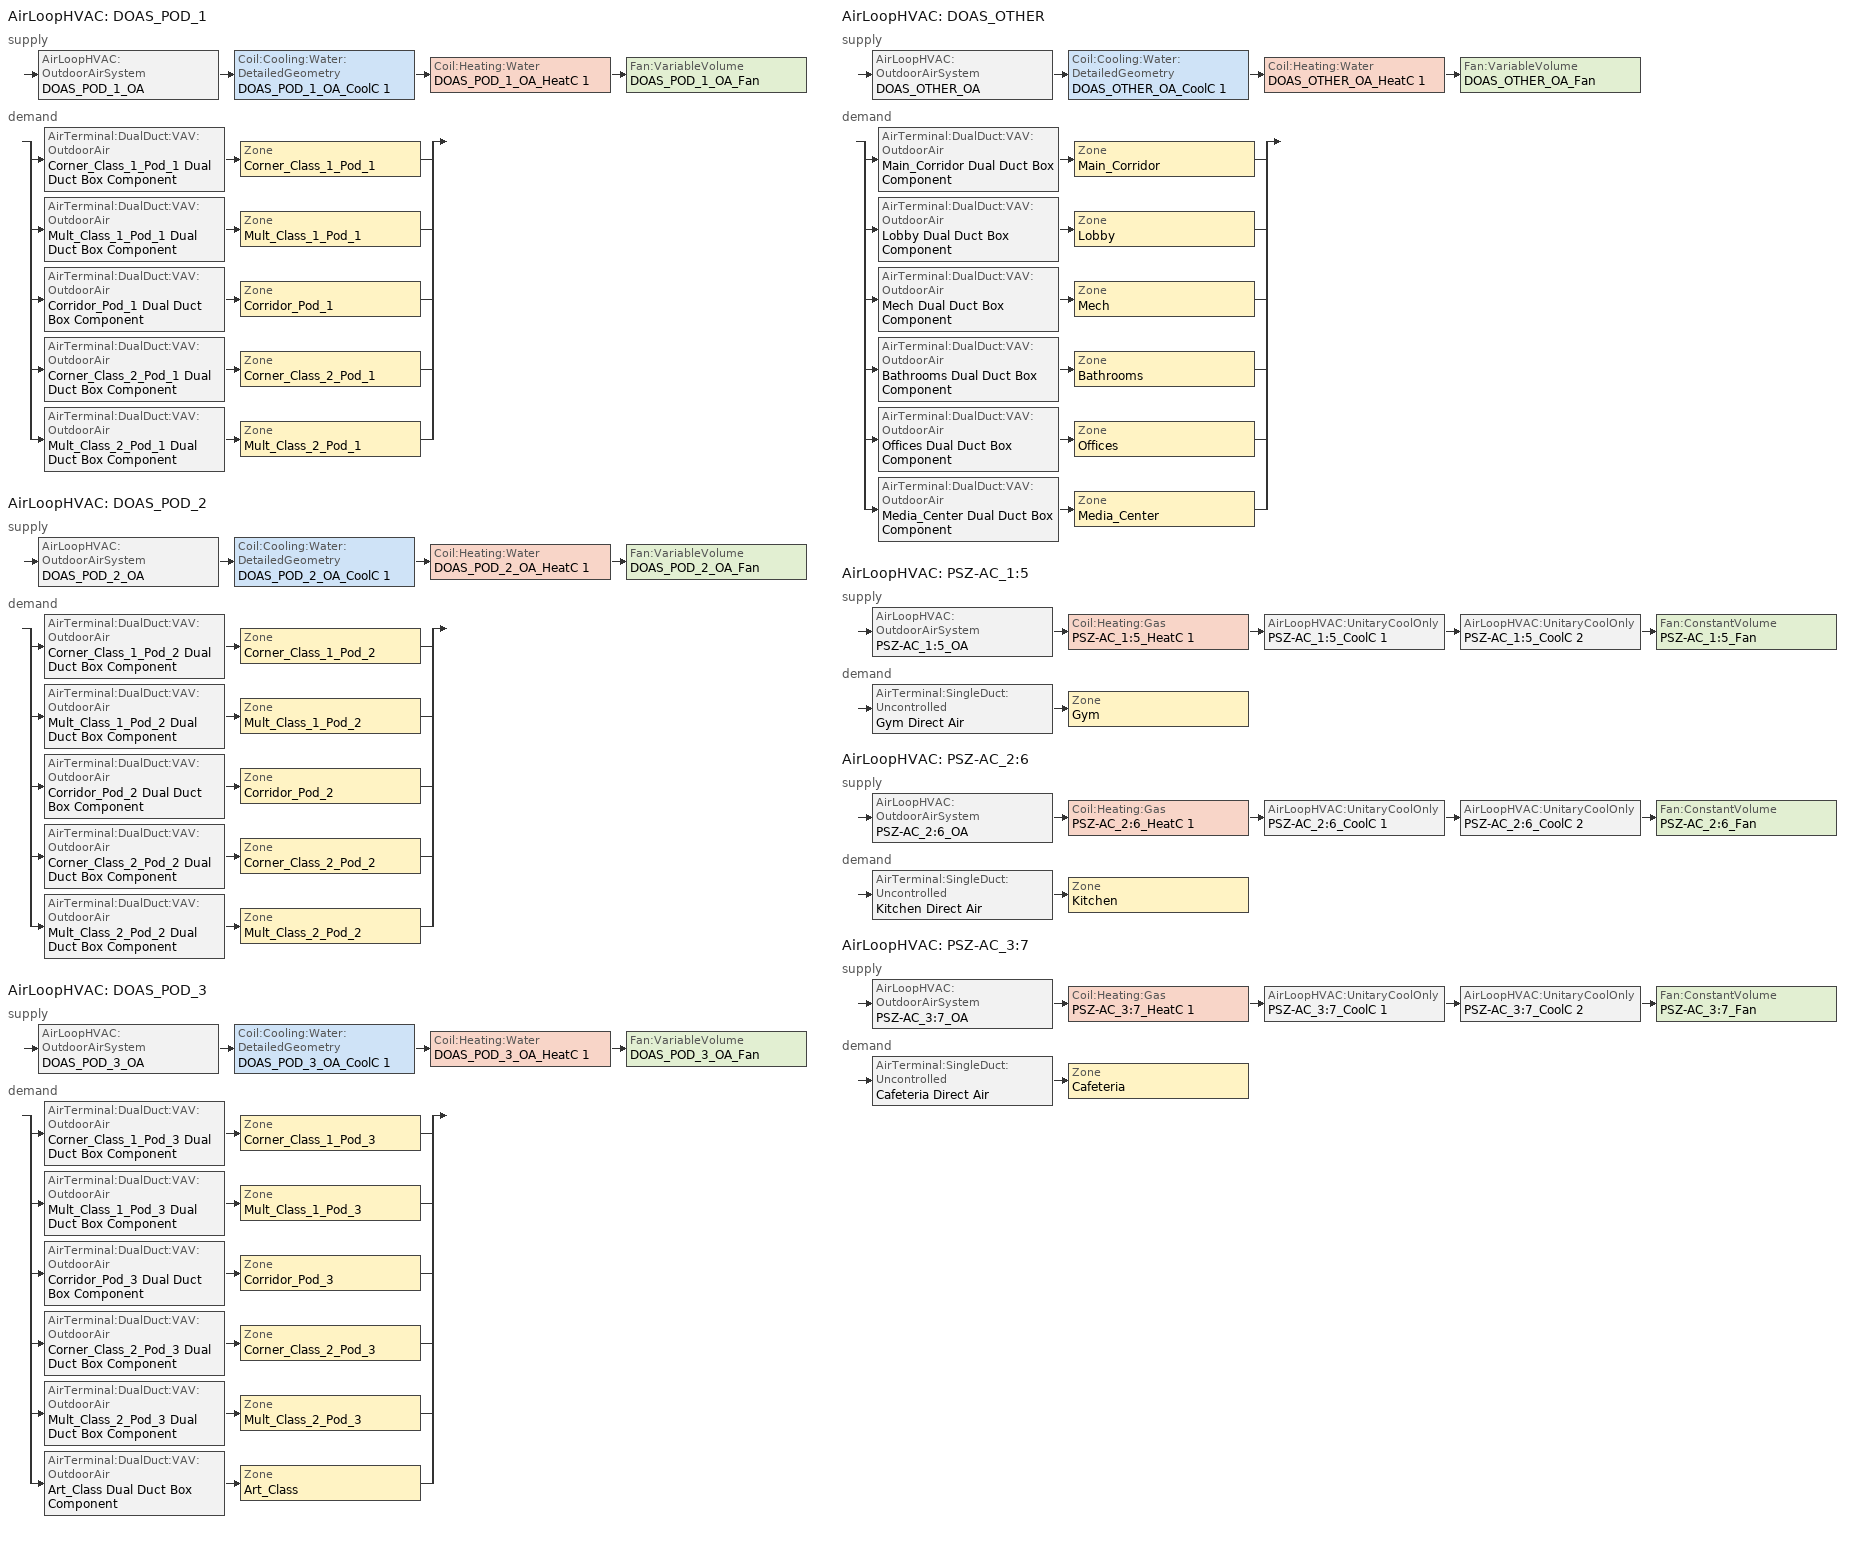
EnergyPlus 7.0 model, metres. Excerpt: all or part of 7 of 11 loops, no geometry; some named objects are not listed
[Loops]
AirLoopHVAC 'DOAS_POD_1'
 supply: AirLoopHVAC:OutdoorAirSystem 'DOAS_POD_1_OA' > Coil:Cooling:Water:DetailedGeometry 'DOAS_POD_1_OA_CoolC 1' > Coil:Heating:Water 'DOAS_POD_1_OA_HeatC 1' > Fan:VariableVolume 'DOAS_POD_1_OA_Fan'
 demand: split
  | AirTerminal:DualDuct:VAV:OutdoorAir 'Corner_Class_1_Pod_1 Dual Duct Box Component' > Zone 'Corner_Class_1_Pod_1'
  | AirTerminal:DualDuct:VAV:OutdoorAir 'Mult_Class_1_Pod_1 Dual Duct Box Component' > Zone 'Mult_Class_1_Pod_1'
  | AirTerminal:DualDuct:VAV:OutdoorAir 'Corridor_Pod_1 Dual Duct Box Component' > Zone 'Corridor_Pod_1'
  | AirTerminal:DualDuct:VAV:OutdoorAir 'Corner_Class_2_Pod_1 Dual Duct Box Component' > Zone 'Corner_Class_2_Pod_1'
  | AirTerminal:DualDuct:VAV:OutdoorAir 'Mult_Class_2_Pod_1 Dual Duct Box Component' > Zone 'Mult_Class_2_Pod_1'
AirLoopHVAC 'DOAS_POD_2'
 supply: AirLoopHVAC:OutdoorAirSystem 'DOAS_POD_2_OA' > Coil:Cooling:Water:DetailedGeometry 'DOAS_POD_2_OA_CoolC 1' > Coil:Heating:Water 'DOAS_POD_2_OA_HeatC 1' > Fan:VariableVolume 'DOAS_POD_2_OA_Fan'
 demand: split
  | AirTerminal:DualDuct:VAV:OutdoorAir 'Corner_Class_1_Pod_2 Dual Duct Box Component' > Zone 'Corner_Class_1_Pod_2'
  | AirTerminal:DualDuct:VAV:OutdoorAir 'Mult_Class_1_Pod_2 Dual Duct Box Component' > Zone 'Mult_Class_1_Pod_2'
  | AirTerminal:DualDuct:VAV:OutdoorAir 'Corridor_Pod_2 Dual Duct Box Component' > Zone 'Corridor_Pod_2'
  | AirTerminal:DualDuct:VAV:OutdoorAir 'Corner_Class_2_Pod_2 Dual Duct Box Component' > Zone 'Corner_Class_2_Pod_2'
  | AirTerminal:DualDuct:VAV:OutdoorAir 'Mult_Class_2_Pod_2 Dual Duct Box Component' > Zone 'Mult_Class_2_Pod_2'
AirLoopHVAC 'DOAS_POD_3'
 supply: AirLoopHVAC:OutdoorAirSystem 'DOAS_POD_3_OA' > Coil:Cooling:Water:DetailedGeometry 'DOAS_POD_3_OA_CoolC 1' > Coil:Heating:Water 'DOAS_POD_3_OA_HeatC 1' > Fan:VariableVolume 'DOAS_POD_3_OA_Fan'
 demand: split
  | AirTerminal:DualDuct:VAV:OutdoorAir 'Corner_Class_1_Pod_3 Dual Duct Box Component' > Zone 'Corner_Class_1_Pod_3'
  | AirTerminal:DualDuct:VAV:OutdoorAir 'Mult_Class_1_Pod_3 Dual Duct Box Component' > Zone 'Mult_Class_1_Pod_3'
  | AirTerminal:DualDuct:VAV:OutdoorAir 'Corridor_Pod_3 Dual Duct Box Component' > Zone 'Corridor_Pod_3'
  | AirTerminal:DualDuct:VAV:OutdoorAir 'Corner_Class_2_Pod_3 Dual Duct Box Component' > Zone 'Corner_Class_2_Pod_3'
  | AirTerminal:DualDuct:VAV:OutdoorAir 'Mult_Class_2_Pod_3 Dual Duct Box Component' > Zone 'Mult_Class_2_Pod_3'
  | AirTerminal:DualDuct:VAV:OutdoorAir 'Art_Class Dual Duct Box Component' > Zone 'Art_Class'
AirLoopHVAC 'DOAS_OTHER'
 supply: AirLoopHVAC:OutdoorAirSystem 'DOAS_OTHER_OA' > Coil:Cooling:Water:DetailedGeometry 'DOAS_OTHER_OA_CoolC 1' > Coil:Heating:Water 'DOAS_OTHER_OA_HeatC 1' > Fan:VariableVolume 'DOAS_OTHER_OA_Fan'
 demand: split
  | AirTerminal:DualDuct:VAV:OutdoorAir 'Main_Corridor Dual Duct Box Component' > Zone 'Main_Corridor'
  | AirTerminal:DualDuct:VAV:OutdoorAir 'Lobby Dual Duct Box Component' > Zone 'Lobby'
  | AirTerminal:DualDuct:VAV:OutdoorAir 'Mech Dual Duct Box Component' > Zone 'Mech'
  | AirTerminal:DualDuct:VAV:OutdoorAir 'Bathrooms Dual Duct Box Component' > Zone 'Bathrooms'
  | AirTerminal:DualDuct:VAV:OutdoorAir 'Offices Dual Duct Box Component' > Zone 'Offices'
  | AirTerminal:DualDuct:VAV:OutdoorAir 'Media_Center Dual Duct Box Component' > Zone 'Media_Center'
AirLoopHVAC 'PSZ-AC_1:5'
 supply: AirLoopHVAC:OutdoorAirSystem 'PSZ-AC_1:5_OA' > Coil:Heating:Gas 'PSZ-AC_1:5_HeatC 1' > AirLoopHVAC:UnitaryCoolOnly 'PSZ-AC_1:5_CoolC 1' > AirLoopHVAC:UnitaryCoolOnly 'PSZ-AC_1:5_CoolC 2' > Fan:ConstantVolume 'PSZ-AC_1:5_Fan'
 demand: AirTerminal:SingleDuct:Uncontrolled 'Gym Direct Air' > Zone 'Gym'
AirLoopHVAC 'PSZ-AC_2:6'
 supply: AirLoopHVAC:OutdoorAirSystem 'PSZ-AC_2:6_OA' > Coil:Heating:Gas 'PSZ-AC_2:6_HeatC 1' > AirLoopHVAC:UnitaryCoolOnly 'PSZ-AC_2:6_CoolC 1' > AirLoopHVAC:UnitaryCoolOnly 'PSZ-AC_2:6_CoolC 2' > Fan:ConstantVolume 'PSZ-AC_2:6_Fan'
 demand: AirTerminal:SingleDuct:Uncontrolled 'Kitchen Direct Air' > Zone 'Kitchen'
AirLoopHVAC 'PSZ-AC_3:7'
 supply: AirLoopHVAC:OutdoorAirSystem 'PSZ-AC_3:7_OA' > Coil:Heating:Gas 'PSZ-AC_3:7_HeatC 1' > AirLoopHVAC:UnitaryCoolOnly 'PSZ-AC_3:7_CoolC 1' > AirLoopHVAC:UnitaryCoolOnly 'PSZ-AC_3:7_CoolC 2' > Fan:ConstantVolume 'PSZ-AC_3:7_Fan'
 demand: AirTerminal:SingleDuct:Uncontrolled 'Cafeteria Direct Air' > Zone 'Cafeteria'
[Sizing:Zone] Zone Cooling Design Supply Air Temperature {C}=14; Zone Heating Design Supply Air Temperature {C}=40; Zone Cooling Design Supply Air Humidity Ratio {kg-H20/kg-air}=0.0085; Zone Heating Design Supply Air Humidity Ratio {kg-H20/kg-air}=0.008; Cooling Design Air Flow Method {Flow/Zone | DesignDay | DesignDayWithLimit}=DesignDay; Cooling Minimum Air Flow Fraction=0; Heating Design Air Flow Method {Flow/Zone | DesignDay}=DesignDay; Heating Design Air Flow Rate=0; Design Zone Air Distribution Effectiveness in Cooling Mode=1; Design Zone Air Distribution Effectiveness in Heating Mode=1
Name | Design Specification Outdoor Air Object
Corner_Class_1_Pod_1 | Corner_Class_1_Pod_1 OA Design Spec
Mult_Class_1_Pod_1 | Mult_Class_1_Pod_1 OA Design Spec
Corridor_Pod_1 | Corridor_Pod_1 OA Design Spec
Corner_Class_2_Pod_1 | Corner_Class_2_Pod_1 OA Design Spec
Mult_Class_2_Pod_1 | Mult_Class_2_Pod_1 OA Design Spec
Corner_Class_1_Pod_2 | Corner_Class_1_Pod_2 OA Design Spec
Mult_Class_1_Pod_2 | Mult_Class_1_Pod_2 OA Design Spec
Corridor_Pod_2 | Corridor_Pod_2 OA Design Spec
Corner_Class_2_Pod_2 | Corner_Class_2_Pod_2 OA Design Spec
Mult_Class_2_Pod_2 | Mult_Class_2_Pod_2 OA Design Spec
Corner_Class_1_Pod_3 | Corner_Class_1_Pod_3 OA Design Spec
Mult_Class_1_Pod_3 | Mult_Class_1_Pod_3 OA Design Spec
Corridor_Pod_3 | Corridor_Pod_3 OA Design Spec
Corner_Class_2_Pod_3 | Corner_Class_2_Pod_3 OA Design Spec
Mult_Class_2_Pod_3 | Mult_Class_2_Pod_3 OA Design Spec
Art_Class | Art_Class OA Design Spec
Main_Corridor | Main_Corridor OA Design Spec
Lobby | Lobby OA Design Spec
Mech | Mech OA Design Spec
Bathrooms | Bathrooms OA Design Spec
Offices | Offices OA Design Spec
Media_Center | Media_Center OA Design Spec
Kitchen | Kitchen OA Design Spec
Cafeteria | Cafeteria OA Design Spec
[DesignSpecification:OutdoorAir] Outdoor Air Flow Air Changes per Hour {1/hr}=0
Name | Outdoor Air Method | Outdoor Air Flow Per Person {m3/s-person} | Outdoor Air Flow Per Zone Floor Area {m3/s-m2} | Outdoor Air Flow Per Zone {m3/s} | Outdoor Air Flow per Person {m3/s-person} | Outdoor Air Flow per Zone Floor Area {m3/s-m2} | Outdoor Air Flow per Zone {m3/s} | Outdoor Air Flow Rate Fraction Schedule
Corner_Class_1_Pod_1 OA Design Spec; Mult_Class_1_Pod_1 OA Design Spec; Corner_Class_2_Pod_1 OA Design Spec; Mult_Class_2_Pod_1 OA Design Spec; Corner_Class_1_Pod_2 OA Design Spec; Mult_Class_1_Pod_2 OA Design Spec; Corner_Class_2_Pod_2 OA Design Spec; Mult_Class_2_Pod_2 OA Design Spec; Corner_Class_1_Pod_3 OA Design Spec; Mult_Class_1_Pod_3 OA Design Spec; Corner_Class_2_Pod_3 OA Design Spec; Mult_Class_2_Pod_3 OA Design Spec; Media_Center OA Design Spec | Sum | 0.004719 | 0.00061 | 0
Corner_Class_1_Pod_1 Dual Duct Box OA Design Spec; Mult_Class_1_Pod_1 Dual Duct Box OA Design Spec; Corner_Class_2_Pod_1 Dual Duct Box OA Design Spec; Mult_Class_2_Pod_1 Dual Duct Box OA Design Spec; Corner_Class_1_Pod_2 Dual Duct Box OA Design Spec; Mult_Class_1_Pod_2 Dual Duct Box OA Design Spec; Corner_Class_2_Pod_2 Dual Duct Box OA Design Spec; Mult_Class_2_Pod_2 Dual Duct Box OA Design Spec; Corner_Class_1_Pod_3 Dual Duct Box OA Design Spec; Mult_Class_1_Pod_3 Dual Duct Box OA Design Spec; Corner_Class_2_Pod_3 Dual Duct Box OA Design Spec; Mult_Class_2_Pod_3 Dual Duct Box OA Design Spec; Media_Center Dual Duct Box OA Design Spec | Sum |  |  |  | 0.004719 | 0.00061 | 0 | MinOA_Sched
Corridor_Pod_1 OA Design Spec; Corridor_Pod_2 OA Design Spec; Corridor_Pod_3 OA Design Spec | Flow/Zone | 0 | 0 | 0.05856
Corridor_Pod_1 Dual Duct Box OA Design Spec; Corridor_Pod_2 Dual Duct Box OA Design Spec; Corridor_Pod_3 Dual Duct Box OA Design Spec | Flow/Zone |  |  |  | 0 | 0 | 0.05856 | MinOA_Sched
Art_Class OA Design Spec | Sum | 0.004719 | 0.000914 | 0
Art_Class Dual Duct Box OA Design Spec | Sum |  |  |  | 0.004719 | 0.000914 | 0 | MinOA_Sched
Main_Corridor OA Design Spec | Flow/Zone | 0 | 0 | 0.16653
Main_Corridor Dual Duct Box OA Design Spec | Flow/Zone |  |  |  | 0 | 0 | 0.16653 | MinOA_Sched
Lobby OA Design Spec | Flow/Zone | 0 | 0 | 0.052155
Lobby Dual Duct Box OA Design Spec | Flow/Zone |  |  |  | 0 | 0 | 0.052155 | MinOA_Sched
Mech OA Design Spec | Flow/Zone | 0 | 0 | 0.07686
Mech Dual Duct Box OA Design Spec | Flow/Zone |  |  |  | 0 | 0 | 0.07686 | MinOA_Sched
Bathrooms OA Design Spec | Flow/Zone | 0 | 0 | 0.38608
Bathrooms Dual Duct Box OA Design Spec | Flow/Zone |  |  |  | 0 | 0 | 0.38608 | MinOA_Sched
Offices OA Design Spec | Sum | 0.00236 | 0.000305 | 0
Offices Dual Duct Box OA Design Spec | Sum |  |  |  | 0.00236 | 0.000305 | 0 | MinOA_Sched
Kitchen OA Design Spec | Flow/Zone | 0 | 0 | 1.1
Cafeteria OA Design Spec | Flow/Zone | 0 | 0 | 1.40301
[ZoneControl:Thermostat] Control Type Schedule=Dual Zone Control Type Sched
Name | Zone | Control 1
Corner_Class_1_Pod_1 Thermostat | Corner_Class_1_Pod_1 | Corner_Class_1_Pod_1 DualSPSched
Mult_Class_1_Pod_1 Thermostat | Mult_Class_1_Pod_1 | Mult_Class_1_Pod_1 DualSPSched
Corridor_Pod_1 Thermostat | Corridor_Pod_1 | Corridor_Pod_1 DualSPSched
Corner_Class_2_Pod_1 Thermostat | Corner_Class_2_Pod_1 | Corner_Class_2_Pod_1 DualSPSched
Mult_Class_2_Pod_1 Thermostat | Mult_Class_2_Pod_1 | Mult_Class_2_Pod_1 DualSPSched
Corner_Class_1_Pod_2 Thermostat | Corner_Class_1_Pod_2 | Corner_Class_1_Pod_2 DualSPSched
Mult_Class_1_Pod_2 Thermostat | Mult_Class_1_Pod_2 | Mult_Class_1_Pod_2 DualSPSched
Corridor_Pod_2 Thermostat | Corridor_Pod_2 | Corridor_Pod_2 DualSPSched
Corner_Class_2_Pod_2 Thermostat | Corner_Class_2_Pod_2 | Corner_Class_2_Pod_2 DualSPSched
Mult_Class_2_Pod_2 Thermostat | Mult_Class_2_Pod_2 | Mult_Class_2_Pod_2 DualSPSched
Corner_Class_1_Pod_3 Thermostat | Corner_Class_1_Pod_3 | Corner_Class_1_Pod_3 DualSPSched
Mult_Class_1_Pod_3 Thermostat | Mult_Class_1_Pod_3 | Mult_Class_1_Pod_3 DualSPSched
Corridor_Pod_3 Thermostat | Corridor_Pod_3 | Corridor_Pod_3 DualSPSched
Corner_Class_2_Pod_3 Thermostat | Corner_Class_2_Pod_3 | Corner_Class_2_Pod_3 DualSPSched
Mult_Class_2_Pod_3 Thermostat | Mult_Class_2_Pod_3 | Mult_Class_2_Pod_3 DualSPSched
Art_Class Thermostat | Art_Class | Art_Class DualSPSched
Main_Corridor Thermostat | Main_Corridor | Main_Corridor DualSPSched
Lobby Thermostat | Lobby | Lobby DualSPSched
Mech Thermostat | Mech | Mech DualSPSched
Bathrooms Thermostat | Bathrooms | Bathrooms DualSPSched
Offices Thermostat | Offices | Offices DualSPSched
Media_Center Thermostat | Media_Center | Media_Center DualSPSched
Kitchen Thermostat | Kitchen | Kitchen DualSPSched
Cafeteria Thermostat | Cafeteria | Cafeteria DualSPSched
[ThermostatSetpoint:DualSetpoint] Heating Setpoint Temperature Schedule=HtgSetP_Sch; Cooling Setpoint Temperature Schedule=ClgSetP_Sch
Corner_Class_1_Pod_1 DualSPSched; Mult_Class_1_Pod_1 DualSPSched; Corridor_Pod_1 DualSPSched; Corner_Class_2_Pod_1 DualSPSched; Mult_Class_2_Pod_1 DualSPSched; Corner_Class_1_Pod_2 DualSPSched; Mult_Class_1_Pod_2 DualSPSched; Corridor_Pod_2 DualSPSched; Corner_Class_2_Pod_2 DualSPSched; Mult_Class_2_Pod_2 DualSPSched; Corner_Class_1_Pod_3 DualSPSched; Mult_Class_1_Pod_3 DualSPSched; Corridor_Pod_3 DualSPSched; Corner_Class_2_Pod_3 DualSPSched; Mult_Class_2_Pod_3 DualSPSched; Art_Class DualSPSched; Main_Corridor DualSPSched; Lobby DualSPSched; Mech DualSPSched; Bathrooms DualSPSched; Offices DualSPSched; Media_Center DualSPSched; Kitchen DualSPSched; Cafeteria DualSPSched
[Zone equipment]
Corner_Class_1_Pod_1: Corner_Class_1_Pod_1 Dual Duct Box Component, Corner_Class_1_Pod_1 Heat Pump
Mult_Class_1_Pod_1: Mult_Class_1_Pod_1 Dual Duct Box Component, Mult_Class_1_Pod_1 Heat Pump
Corridor_Pod_1: Corridor_Pod_1 Dual Duct Box Component, Corridor_Pod_1 Heat Pump
Corner_Class_2_Pod_1: Corner_Class_2_Pod_1 Dual Duct Box Component, Corner_Class_2_Pod_1 Heat Pump
Mult_Class_2_Pod_1: Mult_Class_2_Pod_1 Dual Duct Box Component, Mult_Class_2_Pod_1 Heat Pump
Corner_Class_1_Pod_2: Corner_Class_1_Pod_2 Dual Duct Box Component, Corner_Class_1_Pod_2 Heat Pump
Mult_Class_1_Pod_2: Mult_Class_1_Pod_2 Dual Duct Box Component, Mult_Class_1_Pod_2 Heat Pump
Corridor_Pod_2: Corridor_Pod_2 Dual Duct Box Component, Corridor_Pod_2 Heat Pump
Corner_Class_2_Pod_2: Corner_Class_2_Pod_2 Dual Duct Box Component, Corner_Class_2_Pod_2 Heat Pump
Mult_Class_2_Pod_2: Mult_Class_2_Pod_2 Dual Duct Box Component, Mult_Class_2_Pod_2 Heat Pump
Corner_Class_1_Pod_3: Corner_Class_1_Pod_3 Dual Duct Box Component, Corner_Class_1_Pod_3 Heat Pump
Mult_Class_1_Pod_3: Mult_Class_1_Pod_3 Dual Duct Box Component, Mult_Class_1_Pod_3 Heat Pump
Corridor_Pod_3: Corridor_Pod_3 Dual Duct Box Component, Corridor_Pod_3 Heat Pump
Corner_Class_2_Pod_3: Corner_Class_2_Pod_3 Dual Duct Box Component, Corner_Class_2_Pod_3 Heat Pump
Mult_Class_2_Pod_3: Mult_Class_2_Pod_3 Dual Duct Box Component, Mult_Class_2_Pod_3 Heat Pump
Art_Class: Art_Class Dual Duct Box Component, Art_Class Heat Pump
Main_Corridor: Main_Corridor Dual Duct Box Component, Main_Corridor Heat Pump
Lobby: Lobby Dual Duct Box Component, Lobby Heat Pump
Mech: Mech Dual Duct Box Component, Mech Heat Pump
Bathrooms: Bathrooms Dual Duct Box Component, Bathrooms Heat Pump, Bathrooms Exhaust Fan 1
Offices: Offices Dual Duct Box Component, Offices Heat Pump
Media_Center: Media_Center Dual Duct Box Component, Media_Center Heat Pump
Gym: Gym Direct Air
Kitchen: Kitchen Direct Air, Kitchen Exhaust Fan 1
Cafeteria: Cafeteria Direct Air
[AirTerminal:DualDuct:VAV:OutdoorAir] Availability Schedule=ALWAYS_ON; Maximum Damper Air Flow Rate {m3/s}=AUTOSIZE
Name | Design Specification Outdoor Air Object | Per Person Ventilation Rate Mode
Corner_Class_1_Pod_1 Dual Duct Box Component | Corner_Class_1_Pod_1 Dual Duct Box OA Design Spec | CurrentOccupancy
Mult_Class_1_Pod_1 Dual Duct Box Component | Mult_Class_1_Pod_1 Dual Duct Box OA Design Spec | CurrentOccupancy
Corridor_Pod_1 Dual Duct Box Component | Corridor_Pod_1 Dual Duct Box OA Design Spec | DesignOccupancy
Corner_Class_2_Pod_1 Dual Duct Box Component | Corner_Class_2_Pod_1 Dual Duct Box OA Design Spec | CurrentOccupancy
Mult_Class_2_Pod_1 Dual Duct Box Component | Mult_Class_2_Pod_1 Dual Duct Box OA Design Spec | CurrentOccupancy
Corner_Class_1_Pod_2 Dual Duct Box Component | Corner_Class_1_Pod_2 Dual Duct Box OA Design Spec | CurrentOccupancy
Mult_Class_1_Pod_2 Dual Duct Box Component | Mult_Class_1_Pod_2 Dual Duct Box OA Design Spec | CurrentOccupancy
Corridor_Pod_2 Dual Duct Box Component | Corridor_Pod_2 Dual Duct Box OA Design Spec | DesignOccupancy
Corner_Class_2_Pod_2 Dual Duct Box Component | Corner_Class_2_Pod_2 Dual Duct Box OA Design Spec | CurrentOccupancy
Mult_Class_2_Pod_2 Dual Duct Box Component | Mult_Class_2_Pod_2 Dual Duct Box OA Design Spec | CurrentOccupancy
Corner_Class_1_Pod_3 Dual Duct Box Component | Corner_Class_1_Pod_3 Dual Duct Box OA Design Spec | CurrentOccupancy
Mult_Class_1_Pod_3 Dual Duct Box Component | Mult_Class_1_Pod_3 Dual Duct Box OA Design Spec | CurrentOccupancy
Corridor_Pod_3 Dual Duct Box Component | Corridor_Pod_3 Dual Duct Box OA Design Spec | DesignOccupancy
Corner_Class_2_Pod_3 Dual Duct Box Component | Corner_Class_2_Pod_3 Dual Duct Box OA Design Spec | CurrentOccupancy
Mult_Class_2_Pod_3 Dual Duct Box Component | Mult_Class_2_Pod_3 Dual Duct Box OA Design Spec | CurrentOccupancy
Art_Class Dual Duct Box Component | Art_Class Dual Duct Box OA Design Spec | CurrentOccupancy
Main_Corridor Dual Duct Box Component | Main_Corridor Dual Duct Box OA Design Spec | DesignOccupancy
Lobby Dual Duct Box Component | Lobby Dual Duct Box OA Design Spec | DesignOccupancy
Mech Dual Duct Box Component | Mech Dual Duct Box OA Design Spec | DesignOccupancy
Bathrooms Dual Duct Box Component | Bathrooms Dual Duct Box OA Design Spec | DesignOccupancy
Offices Dual Duct Box Component | Offices Dual Duct Box OA Design Spec | CurrentOccupancy
Media_Center Dual Duct Box Component | Media_Center Dual Duct Box OA Design Spec | CurrentOccupancy
[Fan:ZoneExhaust] Availability Schedule=MinOA_Sched; Fan Efficiency=0.45; Pressure Rise {Pa}=125
Name | Maximum Flow Rate {m3/s} [*******]
Bathrooms Exhaust Fan 1 | 0.3861
Kitchen Exhaust Fan 1 | 1.1
[AirTerminal:SingleDuct:Uncontrolled] Availability Schedule=ALWAYS_ON; Maximum Air Flow Rate {m3/s}=AUTOSIZE
Gym Direct Air; Kitchen Direct Air; Cafeteria Direct Air
[SetpointManager:SingleZone:Reheat] Control Variable=Temperature; Minimum Supply Air Temperature C=10; Maximum Supply Air Temperature C=50
Name | Control Zone | Setpoint Node or NodeList
SupAirTemp MngrGym | Gym | PSZ-AC_1:5 Supply Equipment Outlet Node
SupAirTemp MngrKitchen | Kitchen | PSZ-AC_2:6 Supply Equipment Outlet Node
SupAirTemp MngrCafeteria | Cafeteria | PSZ-AC_3:7 Supply Equipment Outlet Node
[Refrigeration:Case] Availablility Schedule=ALWAYS_ON; Zone=Kitchen; Rated Ambient Temperature {C}=23.88; Rated Ambient Relative Humidity {%}=55; Rated Total Cooling Capacity per Unit length {W/m}=734; Case Length {m}=3.66; Latent Case Credit Curve Type=CaseTemperatureMethod; Standard Case Lighting Power per Unit Length {W/m}=33; Case Lighting Schedule=BLDG_LIGHT_SCH; Fraction Of Lighting Energy To Case=1; Case Anti-Sweat Heater Power per Unit Length {W/m}=0; Minimum Anti-Sweat Heater Power per Unit Length {W/m}=0; Anti-Sweat Heater Control Type {******}=None; Humidity At Zero Anti-Sweat Heater Energy {%}=0; Case Height {m}=0; Defrost Energy Correction Curve Type=None
Name | Rated Latent Heat Ratio | Rated Runtime Fraction | Case Operating Temperature {C} | Latent Case Credit Curve | Standard Case Fan Power per Unit Length {W/m} | Operating Case Fan Power per Unit Length {W/m} | Installed Case Lighting Power per Unit Length {W/m} | Fraction of Anti-Sweat Heater Energy To Case | Case Defrost Power per Unit Length {W/m} | Case Defrost Type | Case Defrost Schedule | Case Defrost Drip-Down Schedule | Under Case HVAC Return Air Fraction | Refrigerated Case Restocking Schedule | Case Credit Fraction Schedule | Case Defrost Type {*******}
Kitchen_WalkInFreezer_Case:1 | 0.1 | 0.4 | -23 | Kitchen_WalkInFreezer_Case:1_LatentCaseCreditCurve | 68.3 | 172.2 | 28.1 | 0 | 547 | Electric | Kitchen_WalkInFreezer_Case:1_DefrostSchedule | Kitchen_WalkInFreezer_Case:1_DefrostDripDownSchedule | 0 | Kitchen_WalkInFreezer_Case:1_RestockSchedule | Kitchen_WalkInFreezer_Case:1_CaseCreditSchedule
Kitchen_SelfContainedDisplayCase_Case:2 | 0.08 | 0.85 | 2 | Kitchen_SelfContainedDisplayCase_Case:2_LatentCaseCreditCurve | 55 | 40 | 75 | 0.2 | 0 |  |  |  | 0.05 | Kitchen_SelfContainedDisplayCase_Case:2_RestockSchedule |  | None
[AirLoopHVAC] Design Supply Air Flow Rate {m3/s}=AUTOSIZE
DOAS_POD_1; DOAS_POD_2; DOAS_POD_3; DOAS_OTHER; PSZ-AC_1:5; PSZ-AC_2:6; PSZ-AC_3:7
[Controller:WaterCoil] Control Variable {Temperature | HumidityRatio | TemperatureAndHumidityRatio | Flow}=Temperature; Maximum Actuated Flow {m3/s}=AUTOSIZE; Minimum Actuated Flow {m3/s}=0
Name | Action {Normal | Reverse} | Actuator Variable {Flow} | Actuator Variable {FLOW} | Controller Convergence Tolerance {delta C} [Delta temp from setpoint]
DOAS_POD_1_OA_CoolC 1_Controller; DOAS_POD_2_OA_CoolC 1_Controller; DOAS_POD_3_OA_CoolC 1_Controller; DOAS_OTHER_OA_CoolC 1_Controller | Reverse | Flow
DOAS_POD_1_OA_HeatC 1_Controller; DOAS_POD_2_OA_HeatC 1_Controller; DOAS_POD_3_OA_HeatC 1_Controller; DOAS_OTHER_OA_HeatC 1_Controller | Normal |  | Flow | 0.0001
[SetpointManager:Scheduled] Control Variable {Temperature | Others}=Temperature; Schedule=DOAS_SAT_Sch
Name | Setpoint Node or NodeList
DOAS_POD_1 SAT Setpoint | DOAS_POD_1 Supply Equipment Outlet Node
DOAS_POD_2 SAT Setpoint | DOAS_POD_2 Supply Equipment Outlet Node
DOAS_POD_3 SAT Setpoint | DOAS_POD_3 Supply Equipment Outlet Node
DOAS_OTHER SAT Setpoint | DOAS_OTHER Supply Equipment Outlet Node
[SetpointManager:MixedAir]
Name | Control Variable {Temperature} | Setpoint Node or NodeList | Control Variable
DOAS_POD_1_OA_CoolC 1 SAT Manager | Temperature | DOAS_POD_1_OA_CoolC 1-DOAS_POD_1_OA_HeatC 1Node
DOAS_POD_1_OA_HeatC 1 SAT Manager | Temperature | DOAS_POD_1_OA_HeatC 1-DOAS_POD_1_OA_FanNode
DOAS_POD_1 ERV Mixed Air Temp Manager |  | DOAS_POD_1_OAOutside Air Heat Recovery-DOAS_POD_1_OAMixing BoxNode | Temperature
DOAS_POD_2_OA_CoolC 1 SAT Manager | Temperature | DOAS_POD_2_OA_CoolC 1-DOAS_POD_2_OA_HeatC 1Node
DOAS_POD_2_OA_HeatC 1 SAT Manager | Temperature | DOAS_POD_2_OA_HeatC 1-DOAS_POD_2_OA_FanNode
DOAS_POD_2 ERV Mixed Air Temp Manager |  | DOAS_POD_2_OAOutside Air Heat Recovery-DOAS_POD_2_OAMixing BoxNode | Temperature
DOAS_POD_3_OA_CoolC 1 SAT Manager | Temperature | DOAS_POD_3_OA_CoolC 1-DOAS_POD_3_OA_HeatC 1Node
DOAS_POD_3_OA_HeatC 1 SAT Manager | Temperature | DOAS_POD_3_OA_HeatC 1-DOAS_POD_3_OA_FanNode
DOAS_POD_3 ERV Mixed Air Temp Manager |  | DOAS_POD_3_OAOutside Air Heat Recovery-DOAS_POD_3_OAMixing BoxNode | Temperature
DOAS_OTHER_OA_CoolC 1 SAT Manager | Temperature | DOAS_OTHER_OA_CoolC 1-DOAS_OTHER_OA_HeatC 1Node
DOAS_OTHER_OA_HeatC 1 SAT Manager | Temperature | DOAS_OTHER_OA_HeatC 1-DOAS_OTHER_OA_FanNode
DOAS_OTHER ERV Mixed Air Temp Manager |  | DOAS_OTHER_OAOutside Air Heat Recovery-DOAS_OTHER_OAMixing BoxNode | Temperature
PSZ-AC_1:5_HeatC 1 MixedAir Manager |  | PSZ-AC_1:5_HeatC 1-PSZ-AC_1:5_CoolC 1Node | Temperature
PSZ-AC_1:5_CoolC 1 SAT Manager | Temperature | PSZ-AC_1:5_CoolC 1-PSZ-AC_1:5_CoolC 2Node
PSZ-AC_1:5 ERV Mixed Air Temp Manager |  | PSZ-AC_1:5_OAOutside Air Heat Recovery-PSZ-AC_1:5_OAMixing BoxNode | Temperature
PSZ-AC_1:5 OA Mixed Air Temp Manager |  | PSZ-AC_1:5_OA-PSZ-AC_1:5_HeatC 1Node | Temperature
PSZ-AC_2:6_HeatC 1 MixedAir Manager |  | PSZ-AC_2:6_HeatC 1-PSZ-AC_2:6_CoolC 1Node | Temperature
PSZ-AC_2:6_CoolC 1 SAT Manager | Temperature | PSZ-AC_2:6_CoolC 1-PSZ-AC_2:6_CoolC 2Node
PSZ-AC_2:6 ERV Mixed Air Temp Manager |  | PSZ-AC_2:6_OAOutside Air Heat Recovery-PSZ-AC_2:6_OAMixing BoxNode | Temperature
PSZ-AC_2:6 OA Mixed Air Temp Manager |  | PSZ-AC_2:6_OA-PSZ-AC_2:6_HeatC 1Node | Temperature
PSZ-AC_3:7_HeatC 1 MixedAir Manager |  | PSZ-AC_3:7_HeatC 1-PSZ-AC_3:7_CoolC 1Node | Temperature
PSZ-AC_3:7_CoolC 1 SAT Manager | Temperature | PSZ-AC_3:7_CoolC 1-PSZ-AC_3:7_CoolC 2Node
PSZ-AC_3:7 ERV Mixed Air Temp Manager |  | PSZ-AC_3:7_OAOutside Air Heat Recovery-PSZ-AC_3:7_OAMixing BoxNode | Temperature
PSZ-AC_3:7 OA Mixed Air Temp Manager |  | PSZ-AC_3:7_OA-PSZ-AC_3:7_HeatC 1Node | Temperature
[Sizing:System] Design Outdoor Air Flow Rate {m3/s}=AUTOSIZE; Minimum System Air Flow Ratio=1; Preheat Design Temperature {C}=7; Preheat Design Humidity Ratio {kg-H2O/kg-air}=0.008; Precool Design Temperature {C}=12.8; Precool Design Humidity Ratio {kg-H2O/kg-air}=0.008; Central Cooling Design Supply Air Temperature {C}=12.8; Central Heating Design Supply Air Temperature {C}=40; Sizing Option {Coincident | NonCoincident}=NonCoincident; Central Cooling Design Supply Air Humidity Ratio {kg-H2O/kg-air}=0.0085; Central Heating Design Supply Air Humidity Ratio {kg-H2O/kg-air}=0.008; Cooling Design Air Flow Method=DesignDay; Cooling Design Air Flow Rate {m3/s}=0; Heating Design Air Flow Method=DesignDay; Heating Design Air Flow Rate {m3/s}=0; System Outdoor Air Method { ZoneSum | VentilationRateProcedure }=VentilationRateProcedure
Name | Type Of Load To Size On | 100% Outdoor Air in Cooling {Yes | No} | 100% Outdoor Air in Heating {Yes | No}
DOAS_POD_1; DOAS_POD_2; DOAS_POD_3; DOAS_OTHER | VENTILATIONREQUIREMENT | Yes | Yes
PSZ-AC_1:5; PSZ-AC_2:6; PSZ-AC_3:7 | Sensible | No | No
[HeatExchanger:AirToAir:SensibleAndLatent] Availability Schedule=ALWAYS_ON; Nominal Supply Air Flow Rate {m3/s}=AUTOSIZE; Sensible Effectiveness at 100% Heating Air Flow=0.75; Latent Effectiveness at 100% Heating Air Flow=0.69; Sensible Effectiveness at 75% Heating Air Flow=0.75; Latent Effectiveness at 75% Heating Air Flow=0.69; Sensible Effectiveness at 100% Cooling Air Flow=0.75; Latent Effectiveness at 100% Cooling Air Flow=0.69; Sensible Effectiveness at 75% Cooling Air Flow=0.75; Latent Effectiveness at 75% Cooling Air Flow=0.69; Nominal Electric Power {W}=0; Supply Outlet Temperature Control {YES | NO}=Yes; Heat Exchanger Type { Plate | Rotary }=Plate; Frost Control Type { None | ExhaustAirRecirculation | ExhaustOnly | MinimumExhaustTemperature }=ExhaustOnly; Threshold Temperature {C}=-23.3; Initial Defrost Time Fraction {min/min}=0.167; Rate of Defrost Time Fraction Increase {min/min per deg C}=0.024; Economizer Lockout=No
DOAS_POD_1_OAOutside Air Heat Recovery; DOAS_POD_2_OAOutside Air Heat Recovery; DOAS_POD_3_OAOutside Air Heat Recovery; DOAS_OTHER_OAOutside Air Heat Recovery; PSZ-AC_1:5_OAOutside Air Heat Recovery; PSZ-AC_2:6_OAOutside Air Heat Recovery; PSZ-AC_3:7_OAOutside Air Heat Recovery
[Controller:OutdoorAir] Maximum Outdoor Air Flow Rate {m3/s}=AUTOSIZE; Economizer Control Action Type=ModulateFlow; Economizer Maximum Limit Dry-Bulb Temperature {C}=28; Economizer Maximum Limit Enthalpy {J/kg}=64000; Economizer Minimum Limit Dry-Bulb Temperature {C}=-100; Lockout Type=NoLockout; Minimum Limit Type=FixedMinimum; High Humidity Control=No; Heat Recovery Bypass Control Type=BypassWhenOAFlowGreaterThanMinimum
Name | Minimum Outdoor Air Flow Rate {m3/s} | Economizer Control Type | Minimum Outdoor Air Schedule | Minimum Fraction of Outdoor Air Schedule
DOAS_POD_1_OA_Controller | 0 | NoEconomizer | MinOA_Sched | DOAS_POD_1_OAMinOAFracSchedule
DOAS_POD_2_OA_Controller | 0 | NoEconomizer | MinOA_Sched | DOAS_POD_2_OAMinOAFracSchedule
DOAS_POD_3_OA_Controller | 0 | NoEconomizer | MinOA_Sched | DOAS_POD_3_OAMinOAFracSchedule
DOAS_OTHER_OA_Controller | 0 | NoEconomizer | MinOA_Sched | DOAS_OTHER_OAMinOAFracSchedule
PSZ-AC_1:5_OA_Controller | AUTOSIZE | DifferentialEnthalpy | Gym_MinOA_Sched
PSZ-AC_2:6_OA_Controller; PSZ-AC_3:7_OA_Controller | AUTOSIZE | DifferentialEnthalpy | MinOA_Sched
[Coil:Cooling:Water:DetailedGeometry] Availability Schedule=ALWAYS_ON; Maximum Water Flow Rate {m3/s}=AUTOSIZE; Tube Outside Surface Area  {m2}=AUTOSIZE; Total Tube Inside Area {m2}=AUTOSIZE; Fin Surface Area {m2}=AUTOSIZE; Minimum Airflow Area {m2}=AUTOSIZE; Coil Depth {m}=AUTOSIZE; Fin Diameter {m}=AUTOSIZE; Fin Thickness {m}=0.0015; Tube Inside Diameter  {m}=0.01445; Tube Outside Diameter {m}=0.0159; Tube Thermal Conductivity {W/m-K}=386; Fin Thermal Conductivity {W/m-K}=204; Fin Spacing {m}=0.0018; Tube Depth Spacing {m}=0.026; Number of Tube Rows=6; Number of Tubes per Row=AUTOSIZE
DOAS_POD_1_OA_CoolC 1; DOAS_POD_2_OA_CoolC 1; DOAS_POD_3_OA_CoolC 1; DOAS_OTHER_OA_CoolC 1
[Coil:Heating:Water] Availability Schedule=ALWAYS_ON; U-Factor Times Area Value {W/K}=AUTOSIZE; Maximum Water Flow Rate {m3/s}=AUTOSIZE; Coil Peformance input method=UFactorTimesAreaAndDesignWaterFlowRate; Nominal Capacity=AUTOSIZE; Design Inlet Water Temperature=82.2; Design Inlet Air Temperature=16.6; Design Outlet Water Temperature=71.1; Design Outlet Air Temperature=32.2; Rated Ratio for Air and Water Convection=1
DOAS_POD_1_OA_HeatC 1; DOAS_POD_2_OA_HeatC 1; DOAS_POD_3_OA_HeatC 1; DOAS_OTHER_OA_HeatC 1
[Fan:VariableVolume] Availability Schedule=MinOA_Sched; Fan Efficiency=0.69; Pressure Rise {Pa}=1125; Maximum Flow Rate {m3/s}=AUTOSIZE; Fan Power Minimum Flow Rate Input Method {Fraction | FixedFlowRate}=Fraction; Fan Power Minimum Flow Fraction=0.6; Motor Efficiency=0.9; Motor In Airstream Fraction=1; Fan Coefficient 1=0.0407599; Fan Coefficient 2=0.088045; Fan Coefficient 3=-0.0729261; Fan Coefficient 4=0.94374; Fan Coefficient 5=0
DOAS_POD_1_OA_Fan; DOAS_POD_2_OA_Fan; DOAS_POD_3_OA_Fan; DOAS_OTHER_OA_Fan
[Coil:Heating:Gas] Availability Schedule=ALWAYS_ON; Gas Burner Efficiency=0.8; Nominal Capacity {W}=AUTOSIZE
PSZ-AC_1:5_HeatC 1; PSZ-AC_2:6_HeatC 1; PSZ-AC_3:7_HeatC 1
[AirLoopHVAC:UnitaryCoolOnly] Availability Schedule=ALWAYS_ON
Name | Cooling Coil
PSZ-AC_1:5_CoolC 1 | PSZ-AC_1:5_CoolC 1 DXCoil
PSZ-AC_1:5_CoolC 2 | PSZ-AC_1:5_CoolC 2 DXCoil
PSZ-AC_2:6_CoolC 1 | PSZ-AC_2:6_CoolC 1 DXCoil
PSZ-AC_2:6_CoolC 2 | PSZ-AC_2:6_CoolC 2 DXCoil
PSZ-AC_3:7_CoolC 1 | PSZ-AC_3:7_CoolC 1 DXCoil
PSZ-AC_3:7_CoolC 2 | PSZ-AC_3:7_CoolC 2 DXCoil
[Coil:Cooling:DX:SingleSpeed] Availability Schedule=ALWAYS_ON; Rated Total Cooling Capacity {W}=AUTOSIZE; Rated Sensible Heat Ratio=AUTOSIZE; Rated COP=4; Rated Air Flow Rate {m3/s}=AUTOSIZE; Rated Evaporator Fan Power Per Volume Flow Rate {W/(m3/s)}=773.3; Nominal Time for Condensate Removal to Begin {s}=1000; Ratio of Initial Moisture Evaporation Rate and Steady State Latent Capacity=1.5; Maximum Cycling Rate {cycles/hr}=3; Latent Capacity Time Constant {s}=45; Condenser Type=AirCooled
Name | Total Cooling Capacity Function of Temperature Curve | Total Cooling Capacity Function of Flow Fraction Curve | Energy Input Ratio Function of Temperature Curve | Energy Input Ratio Function of Flow Fraction Curve | Part Load Fraction Correlation Curve
PSZ-AC_1:5_CoolC 1 DXCoil | PSZ-AC_1:5_CoolC 1_ClgCapFuncTempCurve | PSZ-AC_1:5_CoolC 1_ClgCapFuncFlowFracCurve | PSZ-AC_1:5_CoolC 1_ClgEirFuncTempCurve | PSZ-AC_1:5_CoolC 1_ClgEirFuncFlowFracCurve | PSZ-AC_1:5_CoolC 1_ClgPlrCurve
PSZ-AC_1:5_CoolC 2 DXCoil | PSZ-AC_1:5_CoolC 2_ClgCapFuncTempCurve | PSZ-AC_1:5_CoolC 2_ClgCapFuncFlowFracCurve | PSZ-AC_1:5_CoolC 2_ClgEirFuncTempCurve | PSZ-AC_1:5_CoolC 2_ClgEirFuncFlowFracCurve | PSZ-AC_1:5_CoolC 2_ClgPlrCurve
PSZ-AC_2:6_CoolC 1 DXCoil | PSZ-AC_2:6_CoolC 1_ClgCapFuncTempCurve | PSZ-AC_2:6_CoolC 1_ClgCapFuncFlowFracCurve | PSZ-AC_2:6_CoolC 1_ClgEirFuncTempCurve | PSZ-AC_2:6_CoolC 1_ClgEirFuncFlowFracCurve | PSZ-AC_2:6_CoolC 1_ClgPlrCurve
PSZ-AC_2:6_CoolC 2 DXCoil | PSZ-AC_2:6_CoolC 2_ClgCapFuncTempCurve | PSZ-AC_2:6_CoolC 2_ClgCapFuncFlowFracCurve | PSZ-AC_2:6_CoolC 2_ClgEirFuncTempCurve | PSZ-AC_2:6_CoolC 2_ClgEirFuncFlowFracCurve | PSZ-AC_2:6_CoolC 2_ClgPlrCurve
PSZ-AC_3:7_CoolC 1 DXCoil | PSZ-AC_3:7_CoolC 1_ClgCapFuncTempCurve | PSZ-AC_3:7_CoolC 1_ClgCapFuncFlowFracCurve | PSZ-AC_3:7_CoolC 1_ClgEirFuncTempCurve | PSZ-AC_3:7_CoolC 1_ClgEirFuncFlowFracCurve | PSZ-AC_3:7_CoolC 1_ClgPlrCurve
PSZ-AC_3:7_CoolC 2 DXCoil | PSZ-AC_3:7_CoolC 2_ClgCapFuncTempCurve | PSZ-AC_3:7_CoolC 2_ClgCapFuncFlowFracCurve | PSZ-AC_3:7_CoolC 2_ClgEirFuncTempCurve | PSZ-AC_3:7_CoolC 2_ClgEirFuncFlowFracCurve | PSZ-AC_3:7_CoolC 2_ClgPlrCurve
[Fan:ConstantVolume] Availability Schedule=HVACOperationSchd; Fan Efficiency=0.6; Pressure Rise {Pa}=500; Maximum Flow Rate {m3/s}=AUTOSIZE; Motor Efficiency=0.9; Motor In Airstream Fraction=1
PSZ-AC_1:5_Fan; PSZ-AC_2:6_Fan; PSZ-AC_3:7_Fan
[Refrigeration:CompressorRack] Heat Rejection Location {Outdoors | Zone}=Outdoors; Design Condenser Fan Power {W}=350; Condenser Type=AirCooled
Name | Design Compressor Rack COP {W/W} | Compressor Rack COP As Function Of Temperature Curve | Condenser Fan Power Function of Temperature Curve | Refrigeration Case Name or CaseList
RACK1 | 1.5 | RACK1_CopFuncTempCurve | RACK1_FanFuncTempCurve | Kitchen_WalkInFreezer_Case:1
RACK2 | 3 | RACK2_CopFuncTempCurve |  | Kitchen_SelfContainedDisplayCase_Case:2
[Schedule:Compact]
Bldg_Light_Sch: Fraction, Through: 6/30, For: Weekdays, Until: 06:00, 0.2, Until: 07:00, 0.4, Until: 16:00, 0.9, Until: 19:00, 0.7, Until: 21:00, 0.5, Until: 24:00, 0.2, For: SummerDesignDay, Until: 24:00, 1, For: WinterDesignDay, Until: 24:00, 0, For: AllOtherDays, Until: 24:00, 0.2, Through: 9/1, For: Weekdays, Until: 08:00, 0.2, Until: 14:00, 0.5, Until: 24:00, 0.2, For: SummerDesignDay, Until: 24:00, 1, For: WinterDesignDay, Until: 24:00, 0, For: AllOtherDays, Until: 24:00, 0.2, Through: 12/31, For: Weekdays, Until: 06:00, 0.2, Until: 07:00, 0.4, Until: 16:00, 0.9, Until: 19:00, 0.7, Until: 21:00, 0.5, Until: 24:00, 0.2, For: SummerDesignDay, Until: 24:00, 1, For: WinterDesignDay, Until: 24:00, 0, For: AllOtherDays, Until: 24:00, 0.2
HtgSetP_Sch: Temperature, Through: 6/30, For: WinterDesignDay, Until: 24:00, 21.7, For: Weekdays, Until: 06:00, 15.6, Until: 18:00, 21.7, Until: 24:00, 15.6, For: AllOtherDays, Until: 24:00, 15.6, Through: 9/1, For: WinterDesignDay, Until: 24:00, 21.7, For: Weekdays, Until: 08:00, 15.6, Until: 13:00, 21.7, Until: 24:00, 15.6, For: AllOtherDays, Until: 24:00, 15.6, Through: 12/31, For: WinterDesignDay, Until: 24:00, 21.7, For: Weekdays, Until: 06:00, 15.6, Until: 18:00, 21.7, Until: 24:00, 15.6, For: AllOtherDays, Until: 24:00, 15.6
ClgSetP_Sch: Temperature, Through: 6/30, For: SummerDesignDay, Until: 24:00, 23.3, For: Weekdays, Until: 06:00, 27.2, Until: 18:00, 23.3, Until: 24:00, 27.2, For: AllOtherDays, Until: 24:00, 27.2, Through: 9/1, For: SummerDesignDay, Until: 24:00, 23.3, For: Weekdays, Until: 08:00, 27.2, Until: 13:00, 23.3, Until: 24:00, 27.2, For: AllOtherDays, Until: 24:00, 27.2, Through: 12/31, For: SummerDesignDay, Until: 24:00, 23.3, For: Weekdays, Until: 06:00, 27.2, Until: 18:00, 23.3, Until: 24:00, 27.2, For: AllOtherDays, Until: 24:00, 27.2
Always_On; HvacOperationSchd: On/Off, Through: 12/31, For: AllDays, Until: 24:00, 1
Dual Zone Control Type Sched: Control Type, Through: 12/31, For: AllDays, Until: 24:00, 4
MinOA_Sched: On/Off, Through: 6/30, For: WinterDesignDay SummerDesignDay, Until: 24:00, 1, For: Weekdays, Until: 06:00, 0, Until: 18:00, 1, Until: 24:00, 0, For: AllOtherDays, Until: 24:00, 0, Through: 9/1, For: WinterDesignDay SummerDesignDay, Until: 24:00, 1, For: Weekdays, Until: 08:00, 0, Until: 13:00, 1, Until: 24:00, 0, For: AllOtherDays, Until: 24:00, 0, Through: 12/31, For: WinterDesignDay SummerDesignDay, Until: 24:00, 1, For: Weekdays, Until: 06:00, 0, Until: 18:00, 1, Until: 24:00, 0, For: AllOtherDays, Until: 24:00, 0
Gym_MinOA_Sched: On/Off, Through: 6/30, For: WinterDesignDay SummerDesignDay, Until: 24:00, 1, For: Weekdays, Until: 06:00, 0, Until: 21:00, 1, Until: 24:00, 0, For: AllOtherDays, Until: 24:00, 0, Through: 9/1, For: WinterDesignDay SummerDesignDay, Until: 24:00, 1, For: Weekdays, Until: 08:00, 0, Until: 13:00, 1, Until: 24:00, 0, For: AllOtherDays, Until: 24:00, 0, Through: 12/31, For: WinterDesignDay SummerDesignDay, Until: 24:00, 1, For: Weekdays, Until: 06:00, 0, Until: 21:00, 1, Until: 24:00, 0, For: AllOtherDays, Until: 24:00, 0
Kitchen_WalkInFreezer_Case:1_DefrostSchedule: ON/OFF, Through: 12/31, For:AllDays, Interpolate:Yes, Until: 11:00, 0, Until: 11:20, 1, Until: 23:00, 0, Until: 23:20, 1, Until: 24:00, 0
Kitchen_WalkInFreezer_Case:1_DefrostDripDownSchedule: ON/OFF, Through: 12/31, For:AllDays, Interpolate:Yes, Until: 11:00, 0, Until: 11:30, 1, Until: 23:00, 0, Until: 23:30, 1, Until: 24:00, 0
Kitchen_WalkInFreezer_Case:1_RestockSchedule: Any Number, Through: 12/31, For: Tuesday Friday, Until: 4:00, 0, Until: 5:00, 725, Until: 6:00, 417, Until: 7:00, 290, Until: 24:00, 0, For: AllOtherDays, Until: 4:00, 0, Until: 5:00, 125, Until: 6:00, 117, Until: 7:00, 90, Until: 19:00, 0, Until: 20:00, 125, Until: 21:00, 117, Until: 22:00, 90, Until: 24:00, 0
Kitchen_WalkInFreezer_Case:1_CaseCreditSchedule: Fraction, Through: 12/31, For:AllDays, Interpolate:No, Until: 7:00, 0.2, Until: 21:00, 0.4, Until: 24:00, 0.2
Kitchen_SelfContainedDisplayCase_Case:2_RestockSchedule: Any Number, Through: 12/31, For:AllDays, Until: 6:00, 0, Until: 7:00, 50, Until: 9:00, 70, Until: 10:00, 80, Until: 11:00, 70, Until: 13:00, 50, Until: 14:00, 80, Until: 15:00, 90, Until: 16:00, 80, Until: 24:00, 0
DOAS_POD_1_OAMinOAFracSchedule; DOAS_POD_2_OAMinOAFracSchedule; DOAS_POD_3_OAMinOAFracSchedule; DOAS_OTHER_OAMinOAFracSchedule: Through: 12/31, For: AllDays, Until: 24:00, 1
DOAS_SAT_Sch: Temperature, Through: 12/31, For: AllDays, Until: 24:00, 20
[Curve:Cubic] Minimum Value of x=-35; Maximum Value of x=20
Name | Coefficient1 Constant | Coefficient2 x | Coefficient3 x**2 | Coefficient4 x**3
Kitchen_WalkInFreezer_Case:1_LatentCaseCreditCurve | 0.0236 | 0.0006 | 0 | 0
Kitchen_SelfContainedDisplayCase_Case:2_LatentCaseCreditCurve | 0.0265263 | 0.00107803 | 6.02558e-05 | 1.23732e-06
[Curve:Biquadratic] Minimum Value of x=17; Maximum Value of x=22; Minimum Value of y=13; Maximum Value of y=46
Name | Coefficient1 Constant | Coefficient2 x | Coefficient3 x**2 | Coefficient4 y | Coefficient5 y**2 | Coefficient6 x*y
PSZ-AC_1:5_CoolC 1_ClgCapFuncTempCurve; PSZ-AC_1:5_CoolC 2_ClgCapFuncTempCurve; PSZ-AC_2:6_CoolC 1_ClgCapFuncTempCurve; PSZ-AC_2:6_CoolC 2_ClgCapFuncTempCurve; PSZ-AC_3:7_CoolC 1_ClgCapFuncTempCurve; PSZ-AC_3:7_CoolC 2_ClgCapFuncTempCurve | 0.42415 | 0.04426 | -0.00042 | 0.00333 | -0.00008 | -0.00021
PSZ-AC_1:5_CoolC 1_ClgEirFuncTempCurve; PSZ-AC_1:5_CoolC 2_ClgEirFuncTempCurve; PSZ-AC_2:6_CoolC 1_ClgEirFuncTempCurve; PSZ-AC_2:6_CoolC 2_ClgEirFuncTempCurve; PSZ-AC_3:7_CoolC 1_ClgEirFuncTempCurve; PSZ-AC_3:7_CoolC 2_ClgEirFuncTempCurve | 1.23649 | -0.02431 | 0.00057 | -0.01434 | 0.00063 | -0.00038
[Curve:Quadratic]
Name | Coefficient1 Constant | Coefficient2 x | Coefficient3 x**2 | Minimum Value of x | Maximum Value of x
PSZ-AC_1:5_CoolC 1_ClgCapFuncFlowFracCurve; PSZ-AC_1:5_CoolC 2_ClgCapFuncFlowFracCurve; PSZ-AC_2:6_CoolC 1_ClgCapFuncFlowFracCurve; PSZ-AC_2:6_CoolC 2_ClgCapFuncFlowFracCurve; PSZ-AC_3:7_CoolC 1_ClgCapFuncFlowFracCurve; PSZ-AC_3:7_CoolC 2_ClgCapFuncFlowFracCurve | 0.77136 | 0.34053 | -0.11088 | 0.75918 | 1.13877
PSZ-AC_1:5_CoolC 1_ClgEirFuncFlowFracCurve; PSZ-AC_1:5_CoolC 2_ClgEirFuncFlowFracCurve; PSZ-AC_2:6_CoolC 1_ClgEirFuncFlowFracCurve; PSZ-AC_2:6_CoolC 2_ClgEirFuncFlowFracCurve; PSZ-AC_3:7_CoolC 1_ClgEirFuncFlowFracCurve; PSZ-AC_3:7_CoolC 2_ClgEirFuncFlowFracCurve | 1.2055 | -0.32953 | 0.12308 | 0.75918 | 1.13877
PSZ-AC_1:5_CoolC 1_ClgPlrCurve; PSZ-AC_1:5_CoolC 2_ClgPlrCurve; PSZ-AC_2:6_CoolC 1_ClgPlrCurve; PSZ-AC_2:6_CoolC 2_ClgPlrCurve; PSZ-AC_3:7_CoolC 1_ClgPlrCurve; PSZ-AC_3:7_CoolC 2_ClgPlrCurve | 0.771 | 0.229 | 0 | 0 | 1
RACK1_FanFuncTempCurve | 0 | 0.0286 | 0 | 0 | 35
RACK1_CopFuncTempCurve | 1.7603 | -0.0377 | 0.0004 | 10 | 35
RACK2_CopFuncTempCurve | 1 | 0 | 0 | 0 | 50
